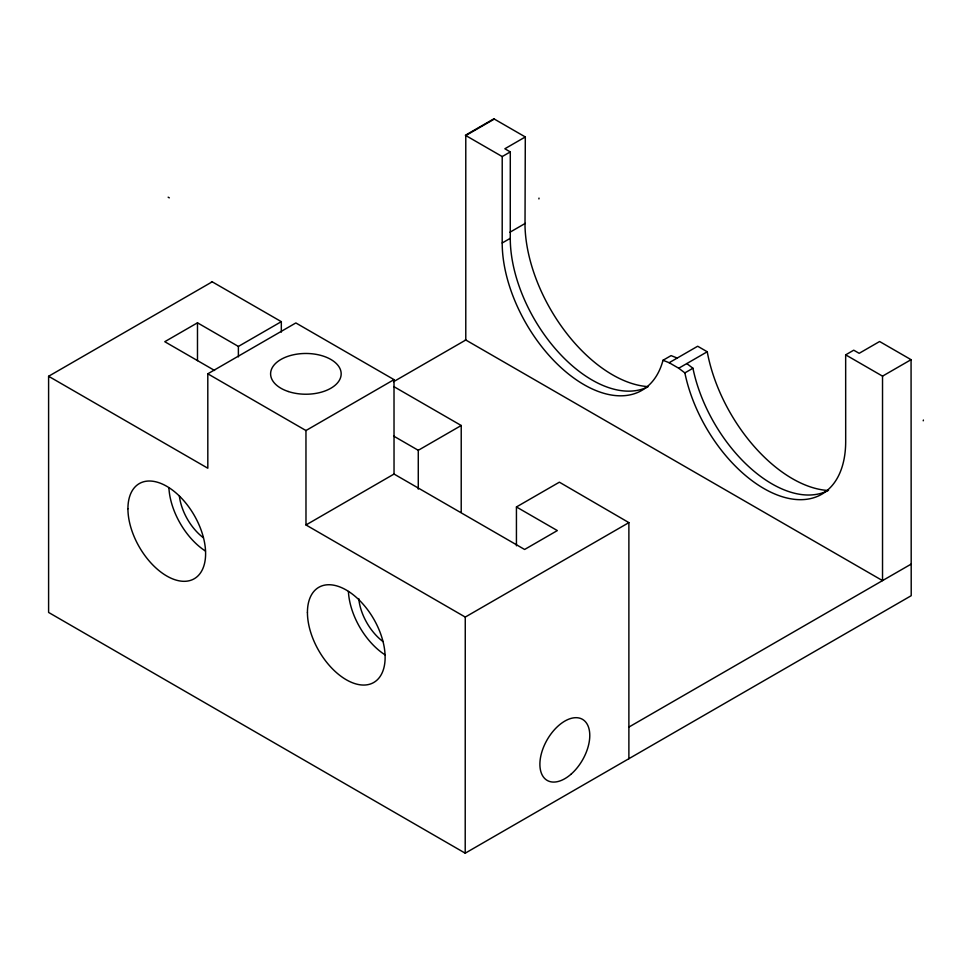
<?xml version="1.0" encoding="UTF-8"?>
<svg xmlns="http://www.w3.org/2000/svg" width="972" height="972" viewBox="0 0 972 972"><rect width="100%" height="100%" fill="white"/><g stroke="black" fill="none" stroke-linecap="round" stroke-linejoin="round"><path stroke-width="1.46" d="M197.486 360.661L197.486 322.813L238.383 346.433L281.321 321.659L281.321 332.108M238.383 356.882L238.383 346.433M418.276 489.123L418.276 450.303L461.226 425.505L461.214 512.123M281.321 321.659L212.212 281.819L48.6 376.273L48.6 612.433L465.211 853.185L465.26 617.074L305.986 524.965L305.961 430.535L207.801 373.807L295.853 322.947L394.012 379.627L394.037 474.044L305.986 524.965M677.229 358.048L671.081 355.618L663.013 360.272A115.68 66.789 60 0 1 573.322 377.695A115.68 66.789 60 0 1 502.196 242.988L502.22 156.565L510.288 151.911L504.857 148.765L525.305 136.955L493.885 118.815L465.345 135.278L502.22 156.565M647.34 387.087A115.68 66.789 60 0 1 559.131 353.006A115.68 66.789 60 0 1 510.264 238.322L510.288 151.911M516.436 545.79L516.436 506.959L559.386 482.185L628.884 522.62L628.884 758.768M648.324 386.637A123.784 71.466 60 0 1 525.014 226.148L525.305 136.955M465.211 853.185L911.214 595.702L911.068 359.676L879.611 341.512L859.163 353.322L853.732 350.187L845.664 354.853L882.527 376.14L882.527 580.612L628.799 727.129M538.913 198.932L538.998 198.094M923.23 420.815L923.4 420.026M494.359 119.046L465.782 135.533L465.782 340.006L393.526 381.717M197.486 322.813L164.766 341.707L214.581 370.466M509.948 232.235L525.281 223.378M502.196 242.988L510.264 238.322M305.961 430.535L394.012 379.627M663.013 360.272L669.161 362.714L697.677 346.239L707.239 351.767A123.784 71.466 60 0 0 828.509 490.52M669.161 362.714L678.723 368.23L707.239 351.767M678.723 368.23L684.871 372.896L692.939 368.242A115.68 66.789 60 0 0 827.233 490.957M882.527 376.14L911.068 359.676M465.26 617.074L628.884 522.62M911.165 564.1L882.527 580.612L465.345 339.75M211.471 281.637L212.212 281.819M168.156 197.182L169.322 197.863M393.769 386.564L461.226 425.505M393.624 436.063L418.276 450.303M516.436 506.959L557.333 530.578L524.613 549.472L394.037 474.044M48.6 376.273L207.826 468.225L207.801 373.807M686.791 363.577L692.939 368.242M845.664 354.853L845.689 441.3A115.68 66.789 60 0 1 774.562 493.885A115.68 66.789 60 0 1 684.871 372.896M203.391 537.759A40.496 23.364 60 0 1 179.383 496.109M382.919 641.508A40.496 23.364 60 0 1 358.753 598.558M205.444 551.051A54.954 31.712 60 0 1 168.909 487.75M384.936 654.776A54.954 31.712 60 0 1 348.413 591.474M571.281 773.991A35.284 20.376 -60 0 0 582.471 719.329A35.284 20.376 -60 0 0 540.736 756.35A35.284 20.376 -60 0 0 571.281 773.991M127.927 508.721A54.954 31.712 60 0 0 186.187 581.232A54.954 31.712 60 0 0 186.174 503.52A54.954 31.712 60 0 0 127.927 508.721M307.431 612.445A54.954 31.712 60 0 0 365.691 684.968A54.954 31.712 60 0 0 365.691 607.257A54.954 31.712 60 0 0 307.431 612.445M288.247 391.497A35.284 20.376 0 0 0 341.172 373.843A35.284 20.376 0 0 0 288.247 356.202A35.284 20.376 0 0 0 288.247 391.497"/></g></svg>
